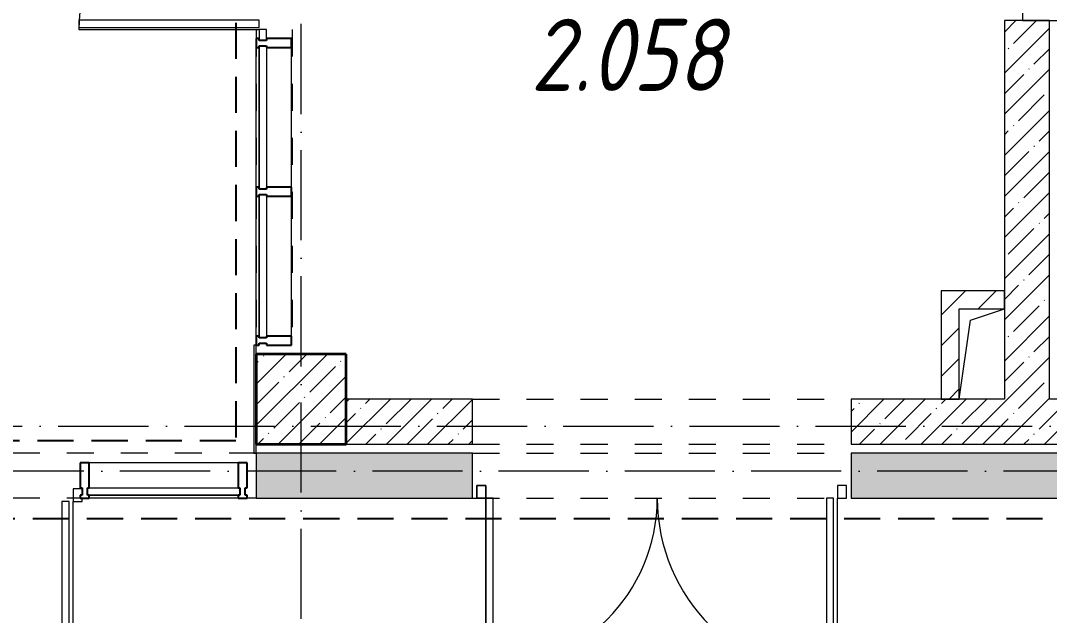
# Model space of a CAD drawing. Header units: millimetres. Extents: x -213536 to 1564669, y 70501 to 942238.
# Drawn here: x 216889 to 222596, y 223215 to 226515 of the extents above; entities that cross this region are included whole.
import ezdxf

# ---------------------------------------------------------------- set-up
doc = ezdxf.new("R2010")
doc.units = ezdxf.units.MM
for name, pattern in [('50_200_ШТРИХ_1Т_ш5_п1_п1_', [700, 500, -100, 0, -100]), ('Штрих короткий', [300, 150, -150]), ('Штриховая _2 мм - 1 мм_', [300, 200, -100])]:
    doc.linetypes.add(name, pattern=pattern)
for name, color, linetype, lineweight in [('0-1', 7, 'Continuous', 5), ('0-2', 7, 'Continuous', 9), ('Двери', 7, 'Continuous', 9), ('Импосты витража', 7, 'Continuous', 9), ('Импосты витража-1', 7, 'Continuous', 25), ('Марки помещений', 7, 'Continuous', 9), ('Несущие колонны', 7, 'Continuous', 9), ('Несущие колонны-1', 7, 'Continuous', 35), ('Обобщенные модели', 7, 'Continuous', 9), ('Оси-2', 7, '50_200_ШТРИХ_1Т_ш5_п1_п1_', 9), ('Остекление-1', 7, 'Continuous', 9), ('Перемычка-1', 7, 'Штрих короткий', 9), ('Стены-1', 7, 'Continuous', 13), ('Штриховка разреза-1', 7, 'Continuous', 9), ('Элементы узлов', 7, 'Continuous', 9)]:
    doc.layers.add(name, color=color, linetype=linetype, lineweight=lineweight)
doc.layers.add('СТ-1_1', color=7, linetype='Штриховая _2 мм - 1 мм_', lineweight=90, true_color=0x888888)
doc.layers.get('0-2').off()
doc.styles.add('ISOCPEUR_I_2', font='isocpeui.ttf', dxfattribs={"width": 0.85, "height": 2.3})
pattern_1 = [(45, (0, 0), (-114.04925, 114.04925), []), (45, (114.05, 0), (-114.04925, 114.04925), [201.612, -40.322, 3.353, -36.97])]
pattern_2 = [(45, (0, 0), (-84.8528, 84.8528), [])]

# ---------------------------------------------------------------- blocks, each defined once
blk = doc.blocks.new('Проем_Дверь_Прямоугольный - 2100х2400h_дверные проемы-26809651-АИ2_02_План отделки стен 2-го этажа _Часть 2_')
at = {"layer": 'Перемычка-1'}
for p, q in [((1050, 125), (-1050, 125)), ((1050, -125), (-1050, -125))]:
    blk.add_line(p, q, dxfattribs=at)
blk = doc.blocks.new('BSC_Колонна _Прямоугольная - 500х500-V114-АИ2_02_План отделки стен 2-го этажа _Часть 2_')
at = {"layer": 'Несущие колонны'}
h = blk.add_hatch(dxfattribs=at)
h.set_pattern_fill('FP_113', color=256, style=0, pattern_type=2)
h.set_pattern_definition([(45, (-12200, -11600), (-114.0493, 114.0493), []), (45, (-12085.95, -11600), (-114.0493, 114.0493), [201.612, -40.322, 3.353, -36.97])])
h.paths.add_polyline_path([(-250, -250), (250, -250), (250, 250), (-250, 250)], flags=0)
at = {"layer": 'Несущие колонны-1'}
for p, q in [((250, 250), (-250, 250)), ((-250, 250), (-250, -250)), ((250, -250), (250, 250)), ((-250, -250), (250, -250))]:
    blk.add_line(p, q, dxfattribs=at)
blk = doc.blocks.new('Дверь_Витражная_СКБ_2Ст2 - ДВВ_ДАО_СОШ_Гардероб-26809644-АИ2_02_План отделки стен 2-го этажа _Часть 2_')
at = {"layer": 'Двери'}
for p, q in [((-975, -985), (-975, -35)), ((975, -1035), (975, -35))]:
    blk.add_line(p, q, dxfattribs=at)
for centre, radius, start, end in [((-975, -35), 950, 270, 0), ((975, -35), 1000, 180, 270)]:
    blk.add_arc(centre, radius, start, end, dxfattribs=at)
at = {"layer": 'Элементы узлов'}
for p, q in [((-1025, -35), (-1025, 35)), ((-1025, 35), (-975, 35)), ((-975, 35), (-1025, 35)), ((-1025, 35), (-1025, -35)), ((-975, 35), (-975, -35)), ((-975, -35), (-975, 35)), ((1025, 35), (975, 35)), ((975, 35), (975, -35)), ((1025, 35), (975, 35)), ((975, 35), (975, -35)), ((1025, -35), (1025, 35)), ((1025, -35), (1025, 35)), ((-975, -35), (-1025, -35)), ((-1025, -35), (-975, -35)), ((-935, -35), (-975, -35)), ((-975, -35), (-975, -985)), ((-935, -985), (-935, -35)), ((913, -35), (913, -1035)), ((953, -35), (913, -35)), ((953, -1035), (953, -35)), ((975, -35), (1025, -35)), ((975, -35), (1025, -35)), ((-975, -985), (-935, -985)), ((913, -1035), (953, -1035))]:
    blk.add_line(p, q, dxfattribs=at)
blk = doc.blocks.new('Дверь_Витражная_СКБ_2Ст2 - Дверь 2400hх1800 в составе витража EIW30-26949269-АИ2_02_План отделки стен 2-го этажа _Часть 2_')
at = {"layer": 'Двери'}
for p, q in [((-975, -950), (-975, 0)), ((975, -1000), (975, 0))]:
    blk.add_line(p, q, dxfattribs=at)
for centre, radius, start, end in [((-975, 0), 950, 270, 0), ((975, 0), 1000, 180, 270)]:
    blk.add_arc(centre, radius, start, end, dxfattribs=at)
at = {"layer": 'Элементы узлов'}
for p, q in [((-1025, 40), (-975, 40)), ((-975, 40), (-1025, 40)), ((-975, 0), (-1025, 0)), ((-1025, 0), (-975, 0)), ((-975, 40), (-975, 0)), ((-975, 0), (-975, 40)), ((-935, 0), (-975, 0)), ((-975, 0), (-975, -950)), ((-935, -950), (-935, 0)), ((923, 0), (923, -1000)), ((963, 0), (923, 0)), ((963, -1000), (963, 0)), ((1025, 40), (975, 40)), ((975, 40), (975, 0)), ((1025, 40), (975, 40)), ((975, 40), (975, 0)), ((975, 0), (1025, 0)), ((975, 0), (1025, 0)), ((-975, -950), (-935, -950)), ((923, -1000), (963, -1000))]:
    blk.add_line(p, q, dxfattribs=at)
blk = doc.blocks.new('PNS_Панель прямоугольная2 - Нр_Стекло - 40мм-26949766-АИ2_02_План отделки стен 2-го этажа _Часть 2_')
at = {"layer": 'Остекление-1'}
for p, q in [((-387.5, 40), (387.5, 40)), ((-397.5, 0), (397.5, 0)), ((387.5, 0), (-387.5, 0))]:
    blk.add_line(p, q, dxfattribs=at)
blk = doc.blocks.new('Прямоугольный импост - Импост структурный с накладкой - 180мм-26944798-АИ2_02_План отделки стен 2-го этажа _Часть 2_')
at = {"layer": 'Импосты витража-1'}
for p, q in [((-25, 0), (-25, 17)), ((-25, 17), (25, 17)), ((-15, 0), (-25, 0)), ((-15, -40), (-15, 0)), ((25, 0), (15, 0)), ((15, 0), (15, -40)), ((25, 17), (25, 0)), ((-25, -180), (-25, -40)), ((-25, -40), (-15, -40)), ((15, -40), (25, -40)), ((25, -40), (25, -180)), ((25, -180), (-25, -180))]:
    blk.add_line(p, q, dxfattribs=at)
blk = doc.blocks.new('Прямоугольный импост - Импост структурный с накладкой - 180мм-22071093-АИ2_02_План отделки стен 2-го этажа _Часть 2_')
at = {"layer": 'Импосты витража'}
for p, q in [((11950, 12775), (11950, 13550)), ((12147, 12775), (12147, 13550))]:
    blk.add_line(p, q, dxfattribs=at)
blk = doc.blocks.new('Прямоугольный импост - Импост структурный с накладкой - 180мм-26943387-АИ2_02_План отделки стен 2-го этажа _Часть 2_')
at = {"layer": 'Импосты витража-1'}
for p, q in [((-25, 0), (-25, 17)), ((-25, 17), (25, 17)), ((-15, 0), (-25, 0)), ((-15, -40), (-15, 0)), ((25, 0), (15, 0)), ((15, 0), (15, -40)), ((25, 17), (25, 0)), ((-25, -180), (-25, -40)), ((-25, -40), (-15, -40)), ((15, -40), (25, -40)), ((25, -40), (25, -180)), ((25, -180), (-25, -180))]:
    blk.add_line(p, q, dxfattribs=at)
blk = doc.blocks.new('Дверь_Витражная_СКБ_2Ст2 - ДВВ_ДАО_СОШ_Коридор_отсек-35586415-АИ2_02_План отделки стен 2-го этажа _Часть 2_')
at = {"layer": 'Двери'}
for p, q in [((-985, -1005), (-985, -35)), ((985, -1035), (985, -35))]:
    blk.add_line(p, q, dxfattribs=at)
for centre, radius, start, end in [((-985, -35), 970, 270, 0), ((985, -35), 1000, 180, 270)]:
    blk.add_arc(centre, radius, start, end, dxfattribs=at)
at = {"layer": 'Элементы узлов'}
for p, q in [((-1035, 35), (-985, 35)), ((-985, 35), (-1035, 35)), ((-985, 35), (-985, -35)), ((-985, -35), (-985, 35)), ((1035, 35), (985, 35)), ((985, 35), (985, -35)), ((1035, 35), (985, 35)), ((985, 35), (985, -35)), ((-1035, -35), (-1035, -17)), ((-1035, -17), (-1035, -35)), ((-985, -35), (-1035, -35)), ((-1035, -35), (-985, -35)), ((-945, -35), (-985, -35)), ((-985, -35), (-985, -1005)), ((-945, -1005), (-945, -35)), ((923, -35), (923, -1035)), ((963, -35), (923, -35)), ((963, -1035), (963, -35)), ((985, -35), (1035, -35)), ((985, -35), (1035, -35)), ((1035, -35), (1035, -17)), ((1035, -35), (1035, -17)), ((-985, -1005), (-945, -1005)), ((923, -1035), (963, -1035))]:
    blk.add_line(p, q, dxfattribs=at)
blk = doc.blocks.new('PNS_Панель прямоугольная2 - Нр_Стекло - 40мм-26940512-АИ2_02_План отделки стен 2-го этажа _Часть 2_')
at = {"layer": 'Остекление-1'}
for p, q in [((-412.5, 40), (412.5, 40)), ((-422.5, 0), (422.5, 0)), ((412.5, 0), (-412.5, 0))]:
    blk.add_line(p, q, dxfattribs=at)
blk = doc.blocks.new('Прямоугольный импост - Импост структурный с накладкой - 180мм-26940402-АИ2_02_План отделки стен 2-го этажа _Часть 2_')
at = {"layer": 'Импосты витража-1'}
for p, q in [((-25, 0), (-25, 17)), ((-25, 17), (25, 17)), ((-15, 0), (-25, 0)), ((-15, -40), (-15, 0)), ((25, 0), (15, 0)), ((15, 0), (15, -40)), ((25, 17), (25, 0)), ((-25, -180), (-25, -40)), ((-25, -40), (-15, -40)), ((15, -40), (25, -40)), ((25, -40), (25, -180)), ((25, -180), (-25, -180))]:
    blk.add_line(p, q, dxfattribs=at)
blk = doc.blocks.new('Прямоугольный импост - Импост структурный с накладкой - 180мм-23818297-АИ2_02_План отделки стен 2-го этажа _Часть 2_')
at = {"layer": 'Импосты витража'}
for p, q in [((11850, 11247), (11025, 11247)), ((11850, 11050), (11025, 11050))]:
    blk.add_line(p, q, dxfattribs=at)
blk = doc.blocks.new('Прямоугольный импост - Импост структурный с накладкой - 180мм-26940403-АИ2_02_План отделки стен 2-го этажа _Часть 2_')
at = {"layer": 'Импосты витража-1'}
for p, q in [((-25, 0), (-25, 17)), ((-25, 17), (25, 17)), ((-15, 0), (-25, 0)), ((-15, -40), (-15, 0)), ((25, 0), (15, 0)), ((15, 0), (15, -40)), ((25, 17), (25, 0)), ((-25, -180), (-25, -40)), ((-25, -40), (-15, -40)), ((15, -40), (25, -40)), ((25, -40), (25, -180)), ((25, -180), (-25, -180))]:
    blk.add_line(p, q, dxfattribs=at)
blk = doc.blocks.new('Проем_Дверь_Прямоугольный - 4000х2400h_витражные проемы-26940178-АИ2_02_План отделки стен 2-го этажа _Часть 2_')
at = {"layer": 'Перемычка-1'}
for p, q in [((2000, 125), (-2000, 125)), ((2000, -125), (-2000, -125))]:
    blk.add_line(p, q, dxfattribs=at)
blk = doc.blocks.new('AR_Отверстие прямоугольное _в плите_ - AR_Отверстие прямоугольное _в плите_-V230-АИ2_02_План отделки стен 2-го этажа _Часть 2_')
at = {"layer": 'Обобщенные модели'}
for p, q in [((-62.5, 187.5), (125, 250)), ((-125, -250), (-62.5, 187.5))]:
    blk.add_line(p, q, dxfattribs=at)
blk = doc.blocks.new('Проем_Дверь_Прямоугольный - 3900х2800h_витражные проемы-35290576-АИ2_02_План отделки стен 2-го этажа _Часть 2_')
at = {"layer": 'Перемычка-1'}
for p, q in [((1950, 100), (-1950, 100)), ((1950, -100), (-1950, -100))]:
    blk.add_line(p, q, dxfattribs=at)
blk = doc.blocks.new('0125-Р-ОО-Ш2-АР-о_23_10_2024_rvt-1-АИ2_02_План отделки стен 2-го этажа _Часть 2_')
at = {"layer": 'Штриховка разреза-1'}
h = blk.add_hatch(dxfattribs=at)
h.set_pattern_fill('FP_1', color=256, style=0, pattern_type=2)
h.set_pattern_definition(pattern_1)
h.paths.add_polyline_path([(16350, 11600), (16350, 13700), (16100, 13700), (16100, 11600)], flags=0)
h = blk.add_hatch(dxfattribs=at)
h.set_pattern_fill('FP_3', color=256, style=0, pattern_type=2)
h.set_pattern_definition(pattern_2)
h.paths.add_polyline_path([(15850, 11600), (15850, 12200), (15750, 12200), (15750, 11600)], flags=0)
h = blk.add_hatch(dxfattribs=at)
h.set_pattern_fill('FP_3', color=256, style=0, pattern_type=2)
h.set_pattern_definition(pattern_2)
h.paths.add_polyline_path([(16100, 12100), (16100, 12200), (15850, 12200), (15850, 12100)], flags=0)
h = blk.add_hatch(dxfattribs=at)
h.set_pattern_fill('FP_1', color=256, style=0, pattern_type=2)
h.set_pattern_definition(pattern_1)
h.paths.add_polyline_path([(25200, 11350), (25200, 11600), (25000, 11600), (25000, 11350)], flags=0)
h.paths.add_polyline_path([(22900, 11350), (22900, 11600), (15250, 11600), (15250, 11350), (20187, 11350)], flags=0)
h.paths.add_polyline_path([(13150, 11350), (13150, 11600), (12450, 11600), (12450, 11350), (12731.1, 11350)], flags=0)
h = blk.add_hatch(dxfattribs=at)
h.set_pattern_fill('FP_1', color=256, style=0, pattern_type=2)
h.set_pattern_definition(pattern_1)
h.paths.add_polyline_path([(25900, 11050), (25900, 11300), (25000, 11300), (25000, 11050)], flags=0)
h.paths.add_polyline_path([(22900, 11050), (22900, 11300), (15250, 11300), (15250, 11050), (20187, 11050)], flags=0)
h.paths.add_polyline_path([(12731.1, 11050), (13150, 11050), (13150, 11300), (11950, 11300), (11950, 11050)], flags=0)
h.paths.add_polyline_path([(7139.2, 11050), (7950, 11050), (7950, 11300), (400, 11300), (400, 11050), (5275.2, 11050)], flags=0)
at = {"layer": 'Стены-1'}
for p, q in [((16100, 13700), (16100, 11600)), ((16350, 13700), (16100, 13700)), ((16350, 11600), (16350, 13700)), ((15850, 12200), (15750, 12200)), ((15750, 12200), (15750, 11600)), ((16100, 12200), (15850, 12200)), ((16100, 12100), (16100, 12200)), ((15850, 11600), (15850, 12100)), ((15850, 12100), (16100, 12100)), ((13150, 11600), (12450, 11600)), ((13150, 11350), (13150, 11600)), ((16100, 11600), (15250, 11600)), ((15250, 11600), (15250, 11350)), ((15750, 11600), (15850, 11600)), ((18800, 11600), (16350, 11600)), ((13150, 11300), (11950, 11300)), ((11950, 11300), (11950, 11050)), ((12450, 11350), (13150, 11350)), ((13150, 11050), (13150, 11300)), ((15250, 11350), (22900, 11350)), ((22900, 11300), (15250, 11300)), ((15250, 11300), (15250, 11050)), ((11950, 11050), (13150, 11050)), ((15250, 11050), (22900, 11050))]:
    blk.add_line(p, q, dxfattribs=at)
at = {"layer": '0-2'}
for name, p, rotation in [('Проем_Дверь_Прямоугольный - 3900х2800h_витражные проемы-35290576-АИ2_02_План отделки стен 2-го этажа _Часть 2_', (12050, 13800), 89.99999999999993), ('Дверь_Витражная_СКБ_2Ст2 - Дверь 2400hх1800 в составе витража EIW30-26949269-АИ2_02_План отделки стен 2-го этажа _Часть 2_', (11967, 14625), 269.9999999999994), ('PNS_Панель прямоугольная2 - Нр_Стекло - 40мм-26949766-АИ2_02_План отделки стен 2-го этажа _Часть 2_', (11967, 13162.5), 269.9999999999994), ('PNS_Панель прямоугольная2 - Нр_Стекло - 40мм-26949766-АИ2_02_План отделки стен 2-го этажа _Часть 2_', (11967, 12337.5), 269.9999999999994), ('Проем_Дверь_Прямоугольный - 2100х2400h_дверные проемы-26809651-АИ2_02_План отделки стен 2-го этажа _Часть 2_', (14200, 11475), 180), ('Проем_Дверь_Прямоугольный - 2100х2400h_дверные проемы-26809651-АИ2_02_План отделки стен 2-го этажа _Часть 2_', (14200, 11175), 180)]:
    blk.add_blockref(name, p, dxfattribs=dict(at, rotation=rotation))
at = {"layer": '0-2', "extrusion": (0, 0, -1)}
for name, p, rotation in [('Прямоугольный импост - Импост структурный с накладкой - 180мм-26944798-АИ2_02_План отделки стен 2-го этажа _Часть 2_', (-11967, 13575), 270.0000000000007), ('Прямоугольный импост - Импост структурный с накладкой - 180мм-26943387-АИ2_02_План отделки стен 2-го этажа _Часть 2_', (-11967, 12750), 270.0000000000007), ('Прямоугольный импост - Импост структурный с накладкой - 180мм-26943387-АИ2_02_План отделки стен 2-го этажа _Часть 2_', (-11967, 11925), 270.0000000000007), ('Прямоугольный импост - Импост структурный с накладкой - 180мм-26940402-АИ2_02_План отделки стен 2-го этажа _Часть 2_', (-11000, 11067), 180), ('Прямоугольный импост - Импост структурный с накладкой - 180мм-26940403-АИ2_02_План отделки стен 2-го этажа _Часть 2_', (-11875, 11067), 180)]:
    blk.add_blockref(name, p, dxfattribs=dict(at, rotation=rotation))
at = {"layer": '0-2'}
for name, p in [('Прямоугольный импост - Импост структурный с накладкой - 180мм-22071093-АИ2_02_План отделки стен 2-го этажа _Часть 2_', (0, 0)), ('Прямоугольный импост - Импост структурный с накладкой - 180мм-22071093-АИ2_02_План отделки стен 2-го этажа _Часть 2_', (0, -825)), ('AR_Отверстие прямоугольное _в плите_ - AR_Отверстие прямоугольное _в плите_-V230-АИ2_02_План отделки стен 2-го этажа _Часть 2_', (15975, 11850)), ('BSC_Колонна _Прямоугольная - 500х500-V114-АИ2_02_План отделки стен 2-го этажа _Часть 2_', (12200, 11600)), ('Проем_Дверь_Прямоугольный - 4000х2400h_витражные проемы-26940178-АИ2_02_План отделки стен 2-го этажа _Часть 2_', (9950, 11175)), ('Прямоугольный импост - Импост структурный с накладкой - 180мм-23818297-АИ2_02_План отделки стен 2-го этажа _Часть 2_', (0, 0)), ('Дверь_Витражная_СКБ_2Ст2 - ДВВ_ДАО_СОШ_Коридор_отсек-35586415-АИ2_02_План отделки стен 2-го этажа _Часть 2_', (9950, 11067)), ('PNS_Панель прямоугольная2 - Нр_Стекло - 40мм-26940512-АИ2_02_План отделки стен 2-го этажа _Часть 2_', (11437.5, 11067)), ('Дверь_Витражная_СКБ_2Ст2 - ДВВ_ДАО_СОШ_Гардероб-26809644-АИ2_02_План отделки стен 2-го этажа _Часть 2_', (14200, 11085))]:
    blk.add_blockref(name, p, dxfattribs=at)
blk = doc.blocks.new('Оси1')
at = {"layer": 'Оси-2'}
for p, q in [((218445.6, 210594.5), (218445.6, 264395.4)), ((205196.8, 224265.2), (232045.6, 224265.2)), ((312453.9, 224015.2), (203926.8, 224015.2))]:
    blk.add_line(p, q, dxfattribs=at)

msp = doc.modelspace()

# ---------------------------------------------------------------- linework, layer by layer
at = {"layer": 'СТ-1_1', "lineweight": 25}
for p, q in [((218083.6, 232803.2), (218083.6, 224183.2)), ((218083.6, 224183.2), (214295.6, 224183.2)), ((206757.6, 223753.2), (234283.6, 223753.2))]:
    msp.add_line(p, q, dxfattribs=at)
at = {"layer": 'Стены-1'}
for p, q in [((222445.6, 226669.2), (222445.6, 226515.2)), ((222445.6, 226515.2), (225995.6, 226515.2)), ((218195.6, 224715.2), (218183.6, 224715.2)), ((218183.6, 224715.2), (218183.6, 224115.2)), ((218195.6, 224665.2), (218195.6, 224715.2)), ((218195.6, 224115.2), (218195.6, 224165.2)), ((218183.6, 224115.2), (218195.6, 224115.2))]:
    msp.add_line(p, q, dxfattribs=at)

# ---------------------------------------------------------------- block references
at = {"color": 2, "lineweight": 30}
msp.add_blockref('Оси1', (0, 0), dxfattribs=at)
at = {"layer": '0-1'}
msp.add_blockref('0125-Р-ОО-Ш2-АР-о_23_10_2024_rvt-1-АИ2_02_План отделки стен 2-го этажа _Часть 2_', (206245.6, 212815.2), dxfattribs=at)

# ---------------------------------------------------------------- texts
at = {"layer": 'Марки помещений', "color": 2, "insert": (219718.2, 226525.2), "char_height": 400, "width": 767.079, "attachment_point": 1, "style": 'ISOCPEUR_I_2'}
msp.add_mtext('2.058', dxfattribs=at)

doc.saveas('drawing.dxf')
